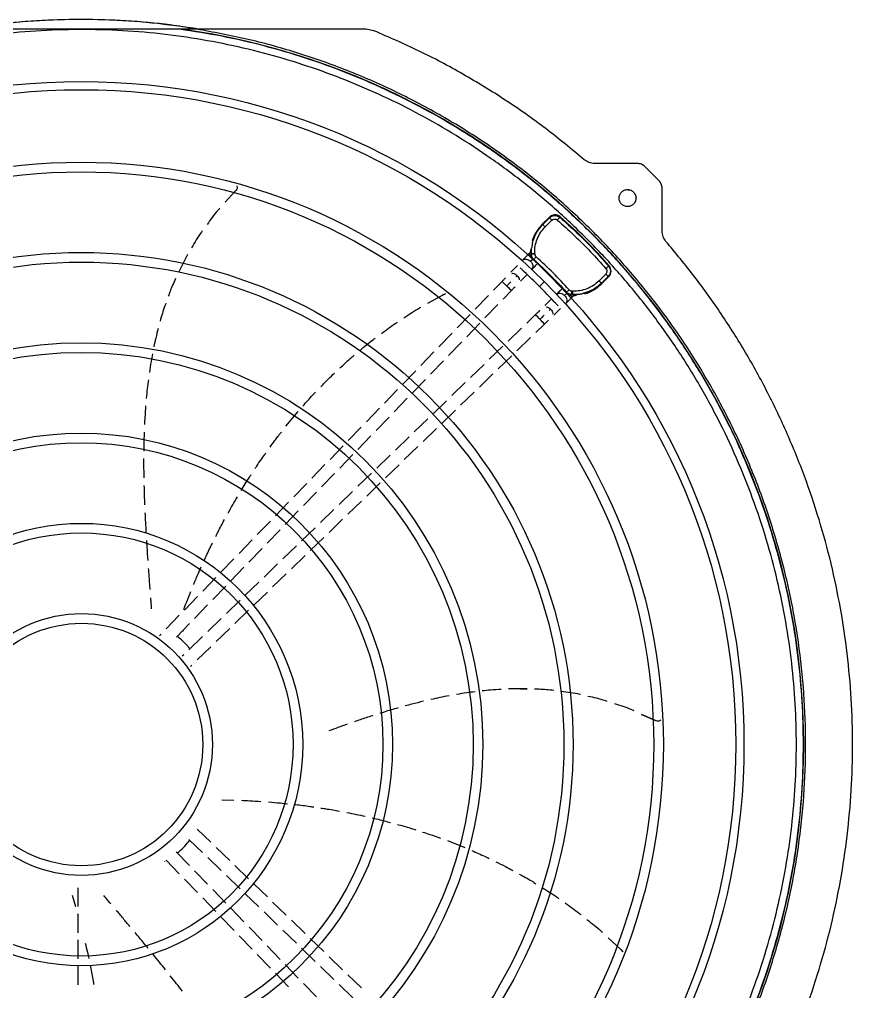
# Model space of a CAD drawing. Extents: x 5 to 331, y -33 to 175.
# Drawn here: x 181.66 to 194.23, y 60.28 to 74.94 of the extents above; entities that cross this region are included whole.
import ezdxf

# ---------------------------------------------------------------- set-up
doc = ezdxf.new("R2010")
doc.units = 0
doc.header["$MEASUREMENT"] = 0
doc.layers.get('0').update_dxf_attribs({"linetype": 'CONTINUOUS'})

msp = doc.modelspace()

# ---------------------------------------------------------------- linework, layer by layer
at = {"color": 7, "linetype": 'Continuous', "lineweight": 25}
for p, q in [((184.33198, 74.78938), (184.10514, 74.78938)), ((186.8887, 74.78938), (184.33198, 74.78938)), ((187.00819, 74.76583), (186.8887, 74.78938)), ((190.98502, 72.76393), (190.33541, 72.76393)), ((191.3097, 72.50447), (191.09636, 72.71781)), ((184.92401, 72.35292), (184.76622, 72.17934)), ((191.35582, 71.74351), (191.35582, 72.39313)), ((189.54403, 71.84282), (189.65562, 71.95441)), ((189.55639, 71.84304), (189.54403, 71.84282)), ((189.65655, 71.94329), (189.55639, 71.84304)), ((189.61194, 71.82718), (189.69354, 71.90888)), ((189.65562, 71.95441), (189.65655, 71.94329)), ((189.81594, 71.96053), (189.817, 71.94906)), ((189.59185, 71.8071), (189.61194, 71.82718)), ((184.19814, 71.39301), (184.06703, 71.13182)), ((189.37477, 71.43454), (189.34413, 71.40285)), ((189.37763, 71.4064), (189.38374, 71.40669)), ((189.37834, 71.39716), (189.37763, 71.4064)), ((189.38403, 71.39742), (189.37834, 71.39716)), ((189.37834, 71.39716), (189.3857, 71.36285)), ((189.38374, 71.40669), (189.38662, 71.48699)), ((189.38374, 71.40669), (189.38403, 71.39742)), ((189.39087, 71.36821), (189.38403, 71.39742)), ((189.43405, 71.40842), (189.43435, 71.39898)), ((189.40688, 71.32592), (189.41922, 71.313)), ((189.41922, 71.313), (189.42346, 71.31319)), ((189.17254, 71.22489), (189.07559, 71.12418)), ((190.55695, 71.21952), (190.54601, 71.22005)), ((188.94088, 70.98454), (188.81202, 70.85127)), ((189.2199, 70.99025), (189.31789, 71.09205)), ((190.42425, 71.01487), (190.40416, 70.99478)), ((190.50594, 71.09648), (190.42425, 71.01487)), ((190.55083, 71.05919), (190.43924, 70.9476)), ((190.43924, 70.9476), (190.43998, 70.95944)), ((190.54023, 71.05961), (190.43998, 70.95944)), ((190.55083, 71.05919), (190.54023, 71.05961)), ((188.95694, 70.71796), (189.08235, 70.84766)), ((189.91014, 70.82651), (189.90977, 70.82245)), ((189.92269, 70.81011), (189.90977, 70.82245)), ((189.99604, 70.83729), (190.00548, 70.83698)), ((187.82212, 70.65696), (188.05138, 70.78549)), ((188.05073, 70.78549), (188.0942, 70.80379)), ((188.05138, 70.78549), (188.05073, 70.78549)), ((188.05138, 70.78549), (188.0944, 70.80362)), ((188.73552, 70.77215), (188.53809, 70.56796)), ((189.68906, 70.72089), (189.58715, 70.62194)), ((189.9596, 70.78895), (189.99386, 70.78164)), ((189.99435, 70.78709), (189.96068, 70.79501)), ((189.99386, 70.78164), (189.99435, 70.78709)), ((190.00308, 70.78094), (189.99386, 70.78164)), ((190.00365, 70.78679), (189.99435, 70.78709)), ((189.99935, 70.74754), (190.03113, 70.77826)), ((190.00365, 70.78679), (190.00308, 70.78094)), ((190.08393, 70.78967), (190.00365, 70.78679)), ((188.68303, 70.43466), (188.88007, 70.63845)), ((189.72075, 70.47728), (189.82194, 70.57554)), ((188.46139, 70.48864), (188.26487, 70.28539)), ((189.44543, 70.48459), (189.31512, 70.35859)), ((188.40914, 70.1514), (188.6065, 70.35552)), ((189.23598, 70.28207), (189.03215, 70.08499)), ((189.44985, 70.21505), (189.58226, 70.34307)), ((188.18757, 70.20544), (187.99043, 70.00155)), ((188.13557, 69.86848), (188.33277, 70.07242)), ((189.16593, 69.94052), (189.37026, 70.13809)), ((188.95284, 70.0083), (188.74935, 69.81154)), ((187.91416, 69.92268), (187.71702, 69.71879)), ((187.86195, 69.58548), (188.059, 69.78928)), ((188.88294, 69.66689), (189.08672, 69.86393)), ((187.63985, 69.63897), (187.44294, 69.43533)), ((188.6698, 69.73463), (188.46609, 69.53765)), ((187.5879, 69.30205), (187.7855, 69.50642)), ((188.59944, 69.39277), (188.80346, 69.59005)), ((187.36699, 69.35677), (187.16876, 69.15176)), ((188.38688, 69.46107), (188.18309, 69.26402)), ((187.31482, 69.01963), (187.51136, 69.22289)), ((188.31681, 69.1195), (188.52071, 69.31665)), ((187.09244, 69.07283), (186.89521, 68.86885)), ((188.10365, 69.18721), (187.90045, 68.99073)), ((185.68168, 68.80176), (185.86425, 69.02223)), ((187.04114, 68.73658), (187.23754, 68.9397)), ((187.82113, 68.91404), (187.61676, 68.71644)), ((188.03282, 68.8449), (188.23705, 69.04237)), ((186.81836, 68.78937), (186.62129, 68.58555)), ((187.74982, 68.57127), (187.95389, 68.76859)), ((186.76679, 68.45283), (186.96474, 68.65756)), ((187.53835, 68.64062), (187.33378, 68.44282)), ((186.54473, 68.50637), (186.34779, 68.30269)), ((187.46716, 68.29796), (187.67027, 68.49436)), ((186.49327, 68.16995), (186.69067, 68.37411)), ((187.25445, 68.36611), (187.05169, 68.17007)), ((186.27115, 68.22343), (186.07386, 68.01938)), ((187.18308, 68.02328), (187.38756, 68.221)), ((186.21968, 67.887), (186.41672, 68.09079)), ((186.97152, 68.09255), (186.76804, 67.8958)), ((185.99621, 67.93908), (185.7992, 67.73532)), ((186.90023, 67.7498), (187.10454, 67.94734)), ((185.94649, 67.60446), (186.14353, 67.80824)), ((186.68865, 67.81903), (186.4848, 67.62193)), ((185.72189, 67.65536), (185.52448, 67.4512)), ((186.61715, 67.47608), (186.82109, 67.67327)), ((185.67221, 67.3208), (185.86915, 67.52448)), ((186.4052, 67.54497), (186.20142, 67.34793)), ((185.44776, 67.37185), (185.25059, 67.16793)), ((186.33295, 67.20129), (186.53685, 67.39844)), ((185.39835, 67.03756), (185.59528, 67.24123)), ((186.12247, 67.27159), (185.91849, 67.07436)), ((185.17349, 67.08819), (184.97576, 66.88369)), ((185.83998, 66.99845), (185.63567, 66.8009)), ((186.04898, 66.92671), (186.25319, 67.12417)), ((185.12461, 66.75445), (185.32157, 66.95815)), ((185.76623, 66.65331), (185.96996, 66.85031)), ((184.89892, 66.80422), (184.70162, 66.60018)), ((185.55676, 66.7246), (185.35246, 66.52706)), ((184.85132, 66.4718), (185.04781, 66.67502)), ((185.48165, 66.37815), (185.68671, 66.57643)), ((184.62415, 66.52005), (184.42683, 66.31597)), ((185.27361, 66.45082), (185.06899, 66.25298)), ((184.57741, 66.18851), (184.77402, 66.39186)), ((185.19746, 66.10337), (185.40305, 66.30216)), ((184.34975, 66.23626), (184.15102, 66.03073)), ((184.99062, 66.17719), (184.78592, 65.97927)), ((184.30304, 65.90475), (184.50063, 66.10911)), ((184.91335, 65.82866), (185.11876, 66.02728)), ((184.07382, 65.95089), (183.87579, 65.74608)), ((184.02978, 65.62214), (184.22662, 65.82572)), ((184.70671, 65.90268), (184.50347, 65.70617)), ((184.629, 65.55372), (184.83384, 65.75178)), ((183.79828, 65.66591), (183.77656, 65.64345)), ((184.42333, 65.62868), (184.21955, 65.43164)), ((184.34411, 65.27826), (184.54864, 65.47602)), ((184.14025, 65.35497), (184.11821, 65.33366)), ((184.24124, 65.17879), (184.26421, 65.201)), ((189.22232, 64.84187), (189.32202, 64.8411)), ((191.25392, 64.36341), (191.04688, 64.45686)), ((191.04693, 64.45597), (191.25338, 64.36341)), ((191.25338, 64.36341), (191.25392, 64.36341)), ((191.28901, 64.35414), (191.28954, 64.35414)), ((184.71463, 63.17027), (184.71483, 63.17027)), ((184.71483, 63.17027), (184.89573, 63.16549)), ((184.54873, 62.52784), (184.34322, 62.72655)), ((184.21971, 62.57215), (184.42357, 62.37504)), ((184.83406, 62.25196), (184.62905, 62.45018)), ((188.11643, 62.55273), (188.38141, 62.44764)), ((184.22641, 62.17844), (184.02913, 62.38248)), ((183.8591, 62.23551), (183.8542, 62.24272)), ((183.87519, 62.25849), (184.07376, 62.05312)), ((184.50354, 62.29771), (184.70722, 62.10077)), ((185.11821, 61.9772), (184.9133, 62.17533)), ((184.5002, 61.89528), (184.30304, 62.09919)), ((184.78587, 62.02472), (184.98996, 61.82739)), ((184.15105, 61.97319), (184.34917, 61.7683)), ((185.40194, 61.70286), (185.19812, 61.89994)), ((182.45933, 61.72924), (182.50997, 61.55931)), ((182.54474, 61.84263), (182.54474, 61.55828)), ((184.7742, 61.6119), (184.57749, 61.81535)), ((185.06951, 61.75047), (185.27284, 61.55387)), ((184.42692, 61.68788), (184.62436, 61.48368)), ((185.68668, 61.42755), (185.4815, 61.62594)), ((182.54119, 61.44895), (182.54474, 61.43618)), ((182.54474, 61.44883), (182.54474, 61.16474)), ((185.04845, 61.32827), (184.85074, 61.53275)), ((185.35207, 61.47727), (185.55637, 61.27973)), ((184.70118, 61.40423), (184.89927, 61.19936)), ((185.96985, 61.15375), (185.76529, 61.35154)), ((185.32171, 61.04565), (185.12542, 61.24866)), ((185.63534, 61.20337), (185.8398, 61.00567)), ((182.54474, 61.05523), (182.54474, 60.77171)), ((184.97654, 61.11945), (185.17375, 60.91549)), ((186.25321, 60.87977), (186.04904, 61.07717)), ((190.54261, 61.08876), (190.73447, 60.91142)), ((185.25026, 60.83636), (185.4477, 60.63215)), ((185.5953, 60.7627), (185.39857, 60.96617)), ((185.91869, 60.92939), (186.12252, 60.73231)), ((190.73447, 60.91142), (190.76478, 60.87633)), ((186.53672, 60.60564), (186.33262, 60.80298)), ((182.54474, 60.66103), (182.54474, 60.37737)), ((185.52445, 60.55278), (185.72189, 60.34858)), ((185.86913, 60.4795), (185.67205, 60.68332)), ((186.20185, 60.6556), (186.40563, 60.45857)), ((186.14283, 60.19643), (185.94573, 60.40027)), ((186.82028, 60.33146), (186.61606, 60.52892)), ((186.4848, 60.38202), (186.6891, 60.18448))]:
    msp.add_line(p, q, dxfattribs=at)
at = {"color": 8, "linetype": 'Continuous', "lineweight": 25}
for p, q in [((189.78802, 71.96547), (189.817, 71.94906)), ((190.54601, 71.22005), (190.5616, 71.1925)), ((189.16641, 71.07622), (189.14807, 71.05719)), ((190.18762, 70.81319), (190.1619, 70.80316))]:
    msp.add_line(p, q, dxfattribs=at)
for centre, radius in [((182.59309, 64.00259), 9.99706), ((182.59309, 64.00197), 9.87436), ((182.59309, 64.00259), 8.78089), ((182.59309, 64.00197), 8.63615), ((182.59309, 64.00197), 7.41998), ((182.59928, 64.00207), 7.27453), ((182.59309, 64.00197), 6.05846), ((182.59309, 64.00197), 5.9131), ((182.59309, 64.00197), 4.69694), ((182.59309, 64.00197), 4.55158), ((182.59928, 64.00197), 3.33542), ((182.59928, 64.00207), 3.18997), ((182.59928, 64.00197), 1.9739), ((182.59928, 64.00207), 1.82845)]:
    msp.add_circle(centre, radius)
at = {"color": 7, "linetype": 'Continuous', "lineweight": 25}
for centre, radius, start, end in [((182.59821, 64.00197), 10.89215, 277.952419, 82.047581), ((185.34038, 66.74395), 6.87338, 40.627992, 49.372027), ((185.34106, 66.74465), 6.11819, 42.504763, 47.493312), ((182.59892, 64.00164), 9.76824, 44.999741, 46.881712), ((182.60418, 64.00664), 9.76098, 43.117375, 45.000762)]:
    msp.add_arc(centre, radius, start, end, dxfattribs=at)
at = {"color": 8, "linetype": 'Continuous', "lineweight": 25}
for centre, radius, start, end in [((184.65111, 66.4843), 6.79828, 45.858, 46.344146), ((177.93139, 59.42089), 15.96606, 45.699879, 46.052529), ((180.04666, 61.2994), 13.14171, 43.911773, 44.341551), ((178.4086, 59.64162), 15.47163, 43.76337, 44.127308)]:
    msp.add_arc(centre, radius, start, end, dxfattribs=at)
at = {"color": 7, "linetype": 'Continuous', "lineweight": 25}
for centre, major_axis, ratio, start_param, end_param in [((189.73909, 71.87075), (-0.00447, 0.11816), 0.99886587, 5.53682267, 7.03021374), ((189.96239, 71.42551), (0.5912, 0.01098), 0.99873841, 2.33824924, 2.83211218), ((189.96239, 71.42551), (0.5912, 0.01098), 0.99873841, 3.0557476, 3.11410526), ((190.46717, 71.14267), (0.11816, -0.00449), 0.99887068, 5.53630704, 7.02969541), ((190.02193, 71.36597), (0.01095, 0.5912), 0.99873353, 3.4485214, 3.94487882), ((190.02193, 71.36597), (0.01095, 0.5912), 0.99873353, 3.16946015, 3.23077009)]:
    msp.add_ellipse(centre, major_axis=major_axis, ratio=ratio, start_param=start_param, end_param=end_param, dxfattribs=at)
for points, knots in [([(184.36968, 74.78938), (184.13418, 74.8236), (183.66319, 74.89205), (182.95008, 74.93623), (182.23614, 74.93623), (181.52303, 74.89205), (181.05204, 74.8236), (180.81654, 74.78938)], [0, 0, 0, 0, 0.20000006, 0.40000001, 0.59999999, 0.79999994, 1, 1, 1, 1]), ([(184.30091, 74.79619), (184.18036, 74.81609), (183.83832, 74.87255), (183.2686, 74.92031), (182.59534, 74.94319), (181.92207, 74.92061), (181.35108, 74.87294), (181.00777, 74.8164), (180.88596, 74.79634)], [0, 0, 0, 0, 0.10683841, 0.30314296, 0.49944752, 0.69575221, 0.89205686, 1, 1, 1, 1]), ([(174.7678, 56.59055), (174.91033, 56.44482), (175.19748, 56.15123), (175.66233, 55.74005), (176.15491, 55.34952), (176.67618, 54.98473), (177.2242, 54.64755), (177.79693, 54.34094), (178.39174, 54.06742), (179.00522, 53.82937), (179.63439, 53.62854), (180.27591, 53.46632), (180.92617, 53.34377), (181.58146, 53.26146), (182.23818, 53.2195), (182.89286, 53.21758), (183.54142, 53.25497), (184.18043, 53.33045), (184.8067, 53.44239), (185.41803, 53.58911), (186.01194, 53.76859), (186.58923, 53.97971), (187.15363, 54.22321), (187.70834, 54.50111), (188.25319, 54.81477), (188.785, 55.16398), (189.30098, 55.54841), (189.79772, 55.96707), (190.27188, 56.41849), (190.71999, 56.90039), (191.13934, 57.41062), (191.52737, 57.94662), (191.88179, 58.50541), (192.20068, 59.08376), (192.48262, 59.67836), (192.7266, 60.28589), (192.93179, 60.90227), (193.09807, 61.52386), (193.22575, 62.14712), (193.3156, 62.76936), (193.36857, 63.38753), (193.386, 64.00197), (193.36857, 64.61641), (193.3156, 65.23457), (193.22575, 65.85681), (193.09807, 66.48007), (192.93179, 67.10167), (192.7266, 67.71805), (192.48263, 68.32557), (192.20069, 68.92017), (191.8818, 69.49853), (191.52738, 70.05732), (191.13935, 70.59331), (190.72001, 71.10354), (190.27189, 71.58544), (189.79773, 72.03687), (189.30099, 72.45553), (188.78501, 72.83997), (188.25321, 73.18916), (187.70836, 73.50283), (187.15364, 73.78074), (186.58924, 74.02424), (186.01195, 74.23536), (185.41805, 74.41483), (184.80672, 74.56155), (184.18044, 74.6735), (183.54143, 74.74897), (182.89287, 74.78637), (182.23819, 74.78445), (181.58148, 74.74249), (180.92618, 74.66018), (180.27592, 74.53763), (179.6344, 74.37542), (179.00524, 74.17458), (178.39175, 73.93654), (177.79694, 73.66301), (177.22421, 73.3564), (176.67619, 73.01922), (176.15492, 72.65444), (175.66234, 72.26391), (175.19748, 71.85273), (174.91033, 71.55913), (174.7678, 71.4134)], [0, 0, 0, 0, 0.01189592, 0.02396584, 0.03619649, 0.04857359, 0.06108194, 0.07373471, 0.0864717, 0.09927432, 0.11212355, 0.12500004, 0.13787625, 0.15072533, 0.16352795, 0.17626509, 0.18891813, 0.20142621, 0.21380317, 0.22603385, 0.23810393, 0.25000004, 0.2618959, 0.27396585, 0.28619652, 0.29857361, 0.31108196, 0.32373474, 0.33647171, 0.34927432, 0.36212355, 0.37500004, 0.38787624, 0.40072531, 0.41352793, 0.42626506, 0.4389181, 0.45142619, 0.46380314, 0.47603381, 0.48810388, 0.50000001, 0.51189586, 0.52396581, 0.53619649, 0.54857357, 0.56108191, 0.57373469, 0.58647168, 0.59927428, 0.6121235, 0.62499999, 0.63787621, 0.65072529, 0.66352791, 0.67626502, 0.68891805, 0.70142614, 0.71380312, 0.72603376, 0.73810387, 0.74999998, 0.76189582, 0.77396578, 0.78619645, 0.79857355, 0.81108188, 0.82373468, 0.83647168, 0.84927427, 0.86212351, 0.87499998, 0.88787621, 0.90072531, 0.91352792, 0.92626504, 0.93891808, 0.95142617, 0.96380314, 0.97603381, 0.98810396, 1, 1, 1, 1]), ([(184.07679, 74.78938), (184.03503, 74.78938), (183.9391, 74.78938), (183.77248, 74.78938), (183.59956, 74.78938), (183.42574, 74.78938), (183.25661, 74.78938), (183.06088, 74.78938), (182.83077, 74.78938), (182.602, 74.78938), (182.3976, 74.78938), (182.23395, 74.78938), (182.08932, 74.78938), (181.9552, 74.78938), (181.83352, 74.78938), (181.72159, 74.78938), (181.58171, 74.78938), (181.42279, 74.78938), (181.25631, 74.78938), (181.16041, 74.78938), (181.11976, 74.78938)], [0, 0, 0, 0, 0.04324317, 0.09933434, 0.16898775, 0.21860555, 0.2752728, 0.34015491, 0.4166497, 0.50809633, 0.57162648, 0.62346281, 0.67367881, 0.71796208, 0.75916534, 0.79680324, 0.83124432, 0.90075693, 0.95793437, 1, 1, 1, 1]), ([(184.07678, 53.21458), (184.29121, 53.24775), (184.72006, 53.31408), (185.35435, 53.46209), (185.97918, 53.64498), (186.59182, 53.86561), (187.19023, 54.12224), (187.77223, 54.41421), (188.33575, 54.74042), (188.87877, 55.09971), (189.39937, 55.4908), (189.89567, 55.91229), (190.3659, 56.36268), (190.80839, 56.84035), (191.22155, 57.34361), (191.60391, 57.87065), (191.95411, 58.41958), (192.27088, 58.98846), (192.55311, 59.57525), (192.79977, 60.17784), (193.01001, 60.7941), (193.18304, 61.42182), (193.31827, 62.05875), (193.41521, 62.70262), (193.47352, 63.35113), (193.49298, 64.00197), (193.47352, 64.65281), (193.41522, 65.30132), (193.31828, 65.94519), (193.18305, 66.58213), (193.01001, 67.20984), (192.79978, 67.8261), (192.55311, 68.42869), (192.27089, 69.01548), (191.95411, 69.58436), (191.60392, 70.1333), (191.22156, 70.66033), (190.8084, 71.16359), (190.36591, 71.64126), (189.89567, 72.09165), (189.39938, 72.51314), (188.87878, 72.90423), (188.33576, 73.26352), (187.77224, 73.58973), (187.19024, 73.88171), (186.59183, 74.13834), (185.97919, 74.35896), (185.35436, 74.54185), (184.72007, 74.68986), (184.29122, 74.7562), (184.07679, 74.78937)], [0, 0, 0, 0, 0.02083334, 0.04166665, 0.06250003, 0.08333335, 0.10416665, 0.125, 0.1458333, 0.16666668, 0.18749997, 0.20833336, 0.22916668, 0.25000001, 0.27083332, 0.29166664, 0.31250001, 0.33333334, 0.35416664, 0.37499996, 0.39583334, 0.41666666, 0.43749998, 0.4583333, 0.47916665, 0.5, 0.5208333, 0.54166664, 0.5625, 0.58333332, 0.60416664, 0.62499998, 0.64583333, 0.66666665, 0.68749999, 0.70833331, 0.72916664, 0.74999997, 0.77083333, 0.79166666, 0.81249999, 0.83333331, 0.85416669, 0.875, 0.89583335, 0.91666666, 0.9375, 0.95833334, 0.97916668, 1, 1, 1, 1]), ([(184.10514, 74.78938), (184.10494, 74.78938), (184.1045, 74.78938), (184.10183, 74.78938), (184.09295, 74.78938), (184.08369, 74.78938), (184.07679, 74.78938)], [0, 0, 0, 0, 0.0693699, 0.15028831, 0.36656205, 1, 1, 1, 1]), ([(184.33199, 53.21457), (184.58485, 53.26062), (185.09057, 53.35271), (185.83441, 53.55821), (186.56274, 53.81182), (187.27116, 54.11717), (187.95635, 54.47142), (188.61485, 54.87317), (189.2434, 55.32031), (189.83885, 55.81067), (190.39827, 56.34177), (190.91884, 56.91099), (191.398, 57.51549), (191.83336, 58.15226), (192.22274, 58.81814), (192.56421, 59.50981), (192.85608, 60.22384), (193.09688, 60.95666), (193.28543, 61.70463), (193.42078, 62.46404), (193.50226, 63.23109), (193.52946, 64.00198), (193.50226, 64.77288), (193.42077, 65.53993), (193.28542, 66.29934), (193.09688, 67.04731), (192.85607, 67.78013), (192.5642, 68.49415), (192.22273, 69.18582), (191.83335, 69.8517), (191.39799, 70.48848), (190.91883, 71.09298), (190.39825, 71.66219), (189.83884, 72.1933), (189.24338, 72.68365), (188.61483, 73.13079), (187.95633, 73.53254), (187.27114, 73.88679), (186.56272, 74.19213), (185.83439, 74.44574), (185.09055, 74.65125), (184.58483, 74.74333), (184.33198, 74.78938)], [0, 0, 0, 0, 0.02500002, 0.05000002, 0.07500002, 0.10000003, 0.12499999, 0.15000004, 0.17499999, 0.20000003, 0.22500003, 0.25, 0.27500001, 0.30000002, 0.325, 0.35000002, 0.375, 0.4, 0.42500002, 0.45000001, 0.47500003, 0.50000003, 0.52499999, 0.55000001, 0.57500001, 0.6, 0.62500003, 0.65, 0.67500002, 0.70000003, 0.72500002, 0.75000002, 0.77499999, 0.80000001, 0.825, 0.85000003, 0.87500003, 0.89999998, 0.92500001, 0.95, 0.975, 1, 1, 1, 1]), ([(190.18138, 72.82107), (189.98946, 72.98007), (189.60563, 73.29807), (188.99263, 73.72716), (188.35513, 74.11787), (187.69455, 74.46931), (187.23698, 74.66699), (187.00819, 74.76583)], [0, 0, 0, 0, 0.20000021, 0.40000034, 0.60000016, 0.8000001, 1, 1, 1, 1]), ([(190.33541, 72.76393), (190.30718, 72.76654), (190.2507, 72.77176), (190.20448, 72.80463), (190.18138, 72.82107)], [0, 0, 0, 0, 0.50000434, 1, 1, 1, 1]), ([(191.09636, 72.71781), (191.08007, 72.73096), (191.04749, 72.75727), (191.00585, 72.76171), (190.98502, 72.76393)], [0, 0, 0, 0, 0.49998968, 1, 1, 1, 1]), ([(184.94276, 72.42514), (184.94316, 72.42433), (184.94719, 72.41613), (184.94792, 72.39796), (184.94132, 72.37291), (184.93, 72.35984), (184.92401, 72.35292)], [0, 0, 0, 0, 0.03441779, 0.34674817, 0.65470446, 1, 1, 1, 1]), ([(191.35582, 72.39313), (191.3536, 72.41395), (191.34916, 72.45559), (191.32286, 72.48818), (191.3097, 72.50447)], [0, 0, 0, 0, 0.49999648, 1, 1, 1, 1]), ([(190.70605, 72.24227), (190.70797, 72.25904), (190.71183, 72.29258), (190.74145, 72.33523), (190.7838, 72.36373), (190.83417, 72.37373), (190.88454, 72.36373), (190.92689, 72.33523), (190.95652, 72.29258), (190.96037, 72.25904), (190.9623, 72.24227)], [0, 0, 0, 0, 0.12499963, 0.24999784, 0.37500175, 0.50000081, 0.62499987, 0.7499989, 0.87500037, 1, 1, 1, 1]), ([(190.83339, 72.3704), (190.85018, 72.36847), (190.88376, 72.36462), (190.92611, 72.33499), (190.95574, 72.29264), (190.95959, 72.25906), (190.96151, 72.24227)], [0, 0, 0, 0, 0.24999852, 0.49999698, 0.75000033, 1, 1, 1, 1]), ([(190.9623, 72.24227), (190.96037, 72.2255), (190.95652, 72.19197), (190.92689, 72.14932), (190.88454, 72.12082), (190.83417, 72.11081), (190.7838, 72.12082), (190.74145, 72.14932), (190.71183, 72.19197), (190.70797, 72.2255), (190.70605, 72.24227)], [0, 0, 0, 0, 0.12500028, 0.25000167, 0.37500021, 0.49999919, 0.62499817, 0.75000159, 0.87499972, 1, 1, 1, 1]), ([(190.96151, 72.24227), (190.95959, 72.22548), (190.95574, 72.19191), (190.92611, 72.14956), (190.88376, 72.11993), (190.85018, 72.11608), (190.83339, 72.11415)], [0, 0, 0, 0, 0.25000096, 0.50000415, 0.75000163, 1, 1, 1, 1]), ([(184.68306, 72.08786), (184.67304, 72.07697), (184.6033, 72.00124), (184.544, 71.9163), (184.49322, 71.84356)], [0, 0, 0, 0, 0.14368106, 1, 1, 1, 1]), ([(189.65655, 71.94329), (189.66808, 71.95259), (189.69119, 71.97123), (189.73442, 71.97948), (189.76875, 71.9774), (189.78431, 71.96776), (189.78802, 71.96547)], [0, 0, 0, 0, 0.30725829, 0.61602, 0.90850224, 1, 1, 1, 1]), ([(189.4001, 71.56496), (189.4161, 71.61549), (189.44887, 71.71896), (189.51999, 71.80104), (189.55639, 71.84304)], [0, 0, 0, 0, 0.4882915, 1, 1, 1, 1]), ([(189.55639, 71.84304), (189.55702, 71.84235), (189.5583, 71.84096), (189.56631, 71.8328), (189.57772, 71.82128), (189.58714, 71.81182), (189.59185, 71.8071)], [0, 0, 0, 0, 0.25000338, 0.50000912, 0.75000131, 1, 1, 1, 1]), ([(189.65655, 71.94329), (189.65737, 71.94278), (189.659, 71.94175), (189.66749, 71.93406), (189.67926, 71.9229), (189.68878, 71.91355), (189.69354, 71.90888)], [0, 0, 0, 0, 0.24999965, 0.50000029, 0.74998791, 1, 1, 1, 1]), ([(189.69354, 71.90888), (189.69423, 71.90955), (189.69691, 71.91215), (189.70285, 71.91675), (189.71513, 71.92352), (189.73366, 71.92776), (189.75646, 71.92439), (189.76878, 71.91589), (189.77495, 71.91163)], [0, 0, 0, 0, 0.0321865, 0.12541868, 0.25077472, 0.49987449, 0.74927129, 1, 1, 1, 1]), ([(189.817, 71.94906), (189.81569, 71.94891), (189.81298, 71.9486), (189.80273, 71.94041), (189.78937, 71.92759), (189.77965, 71.91682), (189.77495, 71.91163)], [0, 0, 0, 0, 0.24106701, 0.49981164, 0.75866265, 1, 1, 1, 1]), ([(189.77495, 71.91163), (189.86064, 71.83526), (190.03261, 71.68199), (190.27877, 71.43582), (190.43217, 71.26372), (190.5087, 71.17788)], [0, 0, 0, 0, 0.3323167, 0.66694633, 1, 1, 1, 1]), ([(189.817, 71.94906), (189.9023, 71.87294), (190.07306, 71.72057), (190.3176, 71.47603), (190.46992, 71.30533), (190.54601, 71.22005)], [0, 0, 0, 0, 0.33313437, 0.66686563, 1, 1, 1, 1]), ([(184.41959, 71.74623), (184.41525, 71.74054), (184.35467, 71.66102), (184.3053, 71.5734), (184.25945, 71.49205)], [0, 0, 0, 0, 0.07155229, 1, 1, 1, 1]), ([(189.43405, 71.40842), (189.43503, 71.44523), (189.43699, 71.51886), (189.46856, 71.62533), (189.51841, 71.72456), (189.56737, 71.77958), (189.59185, 71.8071)], [0, 0, 0, 0, 0.24999684, 0.49999602, 0.74999698, 1, 1, 1, 1]), ([(191.41297, 71.58948), (191.39653, 71.61259), (191.36366, 71.6588), (191.35843, 71.71528), (191.35582, 71.74351)], [0, 0, 0, 0, 0.49999752, 1, 1, 1, 1]), ([(189.4001, 71.56496), (189.39915, 71.55954), (189.39717, 71.54826), (189.39523, 71.53489), (189.39286, 71.52071), (189.38991, 71.5059), (189.38771, 71.49325), (189.38662, 71.48698)], [0, 0, 0, 0, 0.22403852, 0.46649465, 0.48175031, 0.74327652, 1, 1, 1, 1]), ([(189.4001, 71.56496), (189.40114, 71.56996), (189.40324, 71.57996), (189.40478, 71.58826), (189.40457, 71.58951), (189.40448, 71.59002)], [0, 0, 0, 0, 0.37192936, 0.74511258, 1, 1, 1, 1]), ([(191.41297, 56.41447), (191.55973, 56.59108), (191.85326, 56.94429), (192.25283, 57.50598), (192.62077, 58.08851), (192.95298, 58.69228), (193.24905, 59.31452), (193.50773, 59.95322), (193.72818, 60.6061), (193.90961, 61.27089), (194.05138, 61.94524), (194.15301, 62.6268), (194.21413, 63.31318), (194.23452, 64.00197), (194.21413, 64.69077), (194.15301, 65.37715), (194.05138, 66.05871), (193.90961, 66.73306), (193.72818, 67.39785), (193.50773, 68.05073), (193.24905, 68.68943), (192.95298, 69.31167), (192.62077, 69.91544), (192.25283, 70.49797), (191.85326, 71.05965), (191.55973, 71.41287), (191.41297, 71.58948)], [0, 0, 0, 0, 0.04166672, 0.08333338, 0.12500007, 0.16666672, 0.20833335, 0.25000008, 0.29166671, 0.33333336, 0.37500001, 0.41666672, 0.45833338, 0.50000004, 0.54166669, 0.58333335, 0.62499999, 0.66666668, 0.70833333, 0.74999999, 0.79166669, 0.83333335, 0.87499997, 0.91666669, 0.95833332, 1, 1, 1, 1]), ([(189.34413, 71.40285), (189.33445, 71.39284), (189.31511, 71.37282), (189.2878, 71.34455), (189.26322, 71.31908), (189.2508, 71.30618), (189.24459, 71.29973)], [0, 0, 0, 0, 0.25005524, 0.49995604, 0.74987649, 1, 1, 1, 1]), ([(189.37414, 71.43357), (189.37421, 71.43374), (189.37455, 71.43452), (189.37512, 71.43266), (189.37612, 71.42591), (189.37701, 71.41445), (189.37763, 71.4064)], [0, 0, 0, 0, 0.05863577, 0.27004327, 0.48702224, 1, 1, 1, 1]), ([(189.38222, 71.46159), (189.38251, 71.46191), (189.38308, 71.46254), (189.38432, 71.47018), (189.38552, 71.479), (189.38637, 71.48521), (189.38662, 71.48699)], [0, 0, 0, 0, 0.28746739, 0.57417582, 0.87829847, 1, 1, 1, 1]), ([(189.38374, 71.40669), (189.38476, 71.40674), (189.38681, 71.40682), (189.39825, 71.40721), (189.41431, 71.40776), (189.42747, 71.4082), (189.43405, 71.40842)], [0, 0, 0, 0, 0.25000896, 0.50000231, 0.75000529, 1, 1, 1, 1]), ([(189.43435, 71.39898), (189.42777, 71.39877), (189.4146, 71.39836), (189.39855, 71.39786), (189.38711, 71.3975), (189.38506, 71.39745), (189.38403, 71.39742)], [0, 0, 0, 0, 0.25001571, 0.5000102, 0.75000993, 1, 1, 1, 1]), ([(189.43435, 71.39898), (189.43472, 71.39497), (189.43545, 71.38688), (189.43974, 71.3754), (189.44584, 71.36477), (189.45158, 71.35905), (189.45443, 71.3562)], [0, 0, 0, 0, 0.24780597, 0.49941748, 0.75118697, 1, 1, 1, 1]), ([(189.40688, 71.32592), (189.39894, 71.3177), (189.38475, 71.30302), (189.37515, 71.29305), (189.37092, 71.28866)], [0, 0, 0, 0, 0.55980593, 1, 1, 1, 1]), ([(189.40688, 71.32592), (189.4027, 71.33144), (189.39381, 71.34321), (189.38851, 71.35604), (189.3857, 71.36285)], [0, 0, 0, 0, 0.46912927, 1, 1, 1, 1]), ([(189.38641, 71.16321), (189.39215, 71.16918), (189.40364, 71.1811), (189.42612, 71.2044), (189.45112, 71.2303), (189.46904, 71.24884), (189.47801, 71.25811)], [0, 0, 0, 0, 0.25000741, 0.49984459, 0.74986004, 1, 1, 1, 1]), ([(189.47591, 71.25698), (189.47608, 71.25707), (189.47649, 71.2573), (189.47254, 71.26189), (189.46466, 71.27015), (189.45235, 71.28223), (189.43693, 71.29684), (189.42511, 71.30763), (189.41922, 71.313)], [0, 0, 0, 0, 0.10964548, 0.27183382, 0.44948131, 0.63690298, 0.81912573, 1, 1, 1, 1]), ([(189.45443, 71.3562), (189.45009, 71.35111), (189.44112, 71.34058), (189.4306, 71.32682), (189.42388, 71.31664), (189.4236, 71.31432), (189.42346, 71.31319)], [0, 0, 0, 0, 0.2418848, 0.50002785, 0.7581622, 1, 1, 1, 1]), ([(189.42346, 71.31319), (189.50822, 71.23571), (189.67774, 71.08073), (189.83267, 70.91125), (189.91014, 70.82651)], [0, 0, 0, 0, 0.49999876, 1, 1, 1, 1]), ([(189.95327, 70.85736), (189.87391, 70.94426), (189.71518, 71.11806), (189.54134, 71.27682), (189.45443, 71.3562)], [0, 0, 0, 0, 0.50000115, 1, 1, 1, 1]), ([(189.21472, 71.18841), (189.21901, 71.18484), (189.22905, 71.17647), (189.24074, 71.16624), (189.24743, 71.16039)], [0, 0, 0, 0, 0.42747862, 1, 1, 1, 1]), ([(189.24743, 71.16039), (189.25324, 71.15458), (189.26345, 71.14437), (189.27193, 71.13566), (189.27558, 71.13191)], [0, 0, 0, 0, 0.56902682, 1, 1, 1, 1]), ([(190.5087, 71.17788), (190.51296, 71.17171), (190.52146, 71.1594), (190.52482, 71.13658), (190.51995, 71.11539), (190.5118, 71.10253), (190.50661, 71.09717), (190.50594, 71.09648)], [0, 0, 0, 0, 0.25090561, 0.50051494, 0.74978168, 0.96749962, 1, 1, 1, 1]), ([(190.54601, 71.22005), (190.54587, 71.21873), (190.54559, 71.21598), (190.53743, 71.20569), (190.52464, 71.1923), (190.51389, 71.18257), (190.5087, 71.17788)], [0, 0, 0, 0, 0.24124599, 0.50005538, 0.75883315, 1, 1, 1, 1]), ([(190.5616, 71.1925), (190.56421, 71.18833), (190.57419, 71.17232), (190.57646, 71.13754), (190.56817, 71.09429), (190.54955, 71.07117), (190.54023, 71.05961)], [0, 0, 0, 0, 0.10190332, 0.39101349, 0.69543036, 1, 1, 1, 1]), ([(184.01625, 71.02861), (183.98761, 70.96342), (183.94901, 70.87552), (183.9168, 70.78498), (183.90849, 70.7616)], [0, 0, 0, 0, 0.74172959, 1, 1, 1, 1]), ([(188.9946, 71.04014), (188.98636, 71.0316), (188.96922, 71.01385), (188.95054, 70.99453), (188.94084, 70.98449)], [0, 0, 0, 0, 0.48080331, 1, 1, 1, 1]), ([(189.07338, 70.97978), (189.06211, 70.96812), (189.04197, 70.94727), (189.02103, 70.92561), (189.01181, 70.91608)], [0, 0, 0, 0, 0.55959197, 1, 1, 1, 1]), ([(189.50614, 70.90879), (189.50644, 70.90908), (189.50711, 70.90973), (189.51252, 70.9151), (189.52103, 70.92358), (189.53175, 70.93428), (189.54446, 70.94699), (189.55728, 70.95982), (189.56828, 70.97083), (189.57728, 70.97986), (189.5831, 70.98571), (189.58379, 70.98643), (189.58409, 70.98674)], [0, 0, 0, 0, 0.0873823, 0.19724861, 0.28764549, 0.38775014, 0.49369129, 0.59997945, 0.70101879, 0.79270034, 0.90857115, 1, 1, 1, 1]), ([(190.40416, 70.99478), (190.37665, 70.9703), (190.32163, 70.92134), (190.22239, 70.87149), (190.11592, 70.83991), (190.04229, 70.83796), (190.00548, 70.83698)], [0, 0, 0, 0, 0.24999922, 0.49999974, 0.75000086, 1, 1, 1, 1]), ([(190.43998, 70.95944), (190.39816, 70.92273), (190.32342, 70.85715), (190.22914, 70.82663), (190.18762, 70.81319)], [0, 0, 0, 0, 0.5597021, 1, 1, 1, 1]), ([(190.43998, 70.95945), (190.4393, 70.96007), (190.43795, 70.96131), (190.42982, 70.96929), (190.41833, 70.98066), (190.40889, 70.99007), (190.40416, 70.99478)], [0, 0, 0, 0, 0.2499946, 0.49999962, 0.74999359, 1, 1, 1, 1]), ([(190.54023, 71.05961), (190.53973, 71.06042), (190.53873, 71.06202), (190.53108, 71.07047), (190.51996, 71.08221), (190.51061, 71.09172), (190.50594, 71.09648)], [0, 0, 0, 0, 0.25000163, 0.49999258, 0.74999928, 1, 1, 1, 1]), ([(189.08235, 70.84766), (189.09194, 70.85758), (189.11112, 70.87742), (189.13051, 70.89747), (189.13875, 70.90604), (189.13902, 70.90631)], [0, 0, 0, 0, 0.49208074, 0.98383176, 1, 1, 1, 1]), ([(189.85465, 70.88144), (189.84536, 70.87246), (189.82678, 70.85449), (189.80085, 70.82938), (189.77751, 70.80677), (189.76558, 70.79519), (189.75961, 70.78939)], [0, 0, 0, 0, 0.25001606, 0.49999713, 0.74988294, 1, 1, 1, 1]), ([(189.90977, 70.82245), (189.90439, 70.82835), (189.8936, 70.84017), (189.87909, 70.85548), (189.86693, 70.86787), (189.8583, 70.87613), (189.85364, 70.88012), (189.85359, 70.8795), (189.85357, 70.87929)], [0, 0, 0, 0, 0.18048814, 0.36229629, 0.54394035, 0.72654874, 0.90742676, 1, 1, 1, 1]), ([(189.88549, 70.77408), (189.89124, 70.77965), (189.90154, 70.78964), (189.91621, 70.80384), (189.92269, 70.81011)], [0, 0, 0, 0, 0.55832543, 1, 1, 1, 1]), ([(189.91014, 70.82651), (189.91128, 70.82664), (189.91363, 70.82689), (189.92385, 70.83357), (189.93764, 70.84406), (189.94818, 70.85302), (189.95327, 70.85736)], [0, 0, 0, 0, 0.24184514, 0.49996929, 0.75810627, 1, 1, 1, 1]), ([(189.9596, 70.78895), (189.9528, 70.79175), (189.93998, 70.79704), (189.92821, 70.80594), (189.92269, 70.81011)], [0, 0, 0, 0, 0.5308792, 1, 1, 1, 1]), ([(189.99604, 70.83729), (189.99203, 70.83765), (189.98395, 70.83839), (189.97247, 70.84268), (189.96183, 70.84877), (189.95611, 70.85451), (189.95327, 70.85736)], [0, 0, 0, 0, 0.24785559, 0.49940941, 0.75122897, 1, 1, 1, 1]), ([(189.99435, 70.78709), (189.9944, 70.7881), (189.99448, 70.79013), (189.99488, 70.80153), (189.99541, 70.81755), (189.99583, 70.83071), (189.99604, 70.83729)], [0, 0, 0, 0, 0.25000255, 0.5000074, 0.75000109, 1, 1, 1, 1]), ([(190.00548, 70.83698), (190.00526, 70.8304), (190.00481, 70.81724), (190.00424, 70.80122), (190.00381, 70.78982), (190.0037, 70.7878), (190.00365, 70.78679)], [0, 0, 0, 0, 0.2499994, 0.49999457, 0.75000368, 1, 1, 1, 1]), ([(190.18686, 70.80764), (190.18608, 70.8077), (190.18452, 70.80782), (190.17543, 70.80601), (190.16644, 70.80411), (190.1619, 70.80316)], [0, 0, 0, 0, 0.33193991, 0.66326956, 1, 1, 1, 1]), ([(189.72925, 70.67823), (189.73303, 70.67456), (189.74176, 70.66607), (189.75197, 70.65585), (189.75777, 70.65005)], [0, 0, 0, 0, 0.43220236, 1, 1, 1, 1]), ([(189.89675, 70.64818), (189.90315, 70.65439), (189.91595, 70.6668), (189.94128, 70.69135), (189.96944, 70.71861), (189.98941, 70.73792), (189.9994, 70.74758)], [0, 0, 0, 0, 0.25000575, 0.49989036, 0.74982457, 1, 1, 1, 1]), ([(190.00308, 70.78094), (190.01111, 70.78034), (190.02255, 70.77948), (190.02924, 70.77853), (190.03108, 70.77799), (190.03031, 70.77767), (190.03015, 70.7776)], [0, 0, 0, 0, 0.51517222, 0.73295811, 0.94546261, 1, 1, 1, 1]), ([(190.08393, 70.78967), (190.07877, 70.78898), (190.06925, 70.78771), (190.05979, 70.78631), (190.0589, 70.78569), (190.05844, 70.78537)], [0, 0, 0, 0, 0.36680656, 0.67606118, 1, 1, 1, 1]), ([(190.08393, 70.78968), (190.0902, 70.79076), (190.10286, 70.79295), (190.11768, 70.7959), (190.12597, 70.79728), (190.12951, 70.79786), (190.13611, 70.79893), (190.14799, 70.80067), (190.1565, 70.80219), (190.1619, 70.80316)], [0, 0, 0, 0, 0.25661188, 0.51806189, 0.53325279, 0.55987615, 0.64748299, 0.77623073, 1, 1, 1, 1]), ([(183.87025, 70.65616), (183.86572, 70.64376), (183.83354, 70.55561), (183.80492, 70.46478), (183.7845, 70.38554), (183.78423, 70.38447)], [0, 0, 0, 0, 0.13901916, 0.98836936, 1, 1, 1, 1]), ([(187.46283, 70.43656), (187.53953, 70.48878), (187.62303, 70.54563), (187.71069, 70.5945), (187.71783, 70.59848)], [0, 0, 0, 0, 0.91860531, 1, 1, 1, 1]), ([(189.50747, 70.54463), (189.50602, 70.54322), (189.49638, 70.53389), (189.47517, 70.51335), (189.45534, 70.49418), (189.44543, 70.48459)], [0, 0, 0, 0, 0.08145612, 0.54049927, 1, 1, 1, 1]), ([(189.75777, 70.65005), (189.76362, 70.64336), (189.77385, 70.63168), (189.78219, 70.62165), (189.78576, 70.61737)], [0, 0, 0, 0, 0.57249425, 1, 1, 1, 1]), ([(187.1227, 70.19903), (187.19421, 70.25423), (187.27319, 70.31521), (187.35687, 70.36859), (187.36481, 70.37365)], [0, 0, 0, 0, 0.9052251, 1, 1, 1, 1]), ([(189.51406, 70.41383), (189.5262, 70.42556), (189.54787, 70.44652), (189.56861, 70.46659), (189.57773, 70.47542)], [0, 0, 0, 0, 0.56005914, 1, 1, 1, 1]), ([(189.58226, 70.34307), (189.59219, 70.35267), (189.61203, 70.37186), (189.63247, 70.39165), (189.64139, 70.40029), (189.64206, 70.40094)], [0, 0, 0, 0, 0.48066635, 0.96100236, 1, 1, 1, 1]), ([(183.75676, 70.27802), (183.74362, 70.22919), (183.71896, 70.13759), (183.69968, 70.04468), (183.69067, 70.0013)], [0, 0, 0, 0, 0.53302143, 1, 1, 1, 1]), ([(186.80186, 69.94616), (186.86531, 70.00137), (186.93938, 70.06581), (187.01859, 70.12311), (187.02995, 70.13133)], [0, 0, 0, 0, 0.85662034, 1, 1, 1, 1]), ([(183.66922, 69.89266), (183.66182, 69.85423), (183.64394, 69.76132), (183.63024, 69.6677), (183.62221, 69.6128)], [0, 0, 0, 0, 0.41362392, 1, 1, 1, 1]), ([(186.49652, 69.67742), (186.54758, 69.72711), (186.61741, 69.79507), (186.69279, 69.85633), (186.71305, 69.8728)], [0, 0, 0, 0, 0.73116059, 1, 1, 1, 1]), ([(183.60747, 69.50361), (183.60156, 69.45884), (183.58918, 69.36519), (183.58072, 69.2711), (183.5763, 69.22199)], [0, 0, 0, 0, 0.47798608, 1, 1, 1, 1]), ([(186.20864, 69.39788), (186.24613, 69.43765), (186.31233, 69.50788), (186.38351, 69.57276), (186.41439, 69.6009)], [0, 0, 0, 0, 0.56623899, 1, 1, 1, 1]), ([(185.93716, 69.10476), (185.98658, 69.16185), (186.04934, 69.23436), (186.11626, 69.30277), (186.1305, 69.31732)], [0, 0, 0, 0, 0.78724041, 1, 1, 1, 1]), ([(183.56659, 69.1106), (183.56202, 69.05239), (183.55459, 68.95774), (183.55044, 68.86292), (183.54885, 68.82642)], [0, 0, 0, 0, 0.61508368, 1, 1, 1, 1]), ([(183.5436, 68.71396), (183.54119, 68.64286), (183.53796, 68.54733), (183.53724, 68.45179), (183.53705, 68.42736)], [0, 0, 0, 0, 0.74440751, 1, 1, 1, 1]), ([(185.443, 68.48761), (185.46505, 68.51836), (185.52026, 68.59534), (185.57882, 68.66979), (185.61399, 68.71451)], [0, 0, 0, 0, 0.39944591, 1, 1, 1, 1]), ([(183.53594, 68.31341), (183.53594, 68.31331), (183.5352, 68.24927), (183.53614, 68.15228), (183.538, 68.05543), (183.53863, 68.02249)], [0, 0, 0, 0, 0.00104442, 0.66025061, 1, 1, 1, 1]), ([(185.21719, 68.16372), (185.22516, 68.17591), (185.27236, 68.24809), (185.32577, 68.32634), (185.37288, 68.39107), (185.37758, 68.39753)], [0, 0, 0, 0, 0.15458064, 0.9155957, 1, 1, 1, 1]), ([(185.00594, 67.8312), (185.04718, 67.89896), (185.09607, 67.9793), (185.14836, 68.05876), (185.15655, 68.0712)], [0, 0, 0, 0, 0.84343876, 1, 1, 1, 1]), ([(183.54081, 67.90844), (183.54206, 67.86126), (183.54466, 67.7633), (183.54867, 67.6654), (183.55075, 67.61464)], [0, 0, 0, 0, 0.48157207, 1, 1, 1, 1]), ([(184.80878, 67.48986), (184.83235, 67.53278), (184.87744, 67.61488), (184.92684, 67.69778), (184.95041, 67.73735)], [0, 0, 0, 0, 0.52277898, 1, 1, 1, 1]), ([(183.55579, 67.49813), (183.55803, 67.44956), (183.56262, 67.34992), (183.56841, 67.25036), (183.57138, 67.19934)], [0, 0, 0, 0, 0.48754648, 1, 1, 1, 1]), ([(184.62421, 67.14065), (184.63565, 67.16373), (184.67665, 67.24651), (184.72249, 67.33169), (184.75554, 67.39312)], [0, 0, 0, 0, 0.27889732, 1, 1, 1, 1]), ([(183.57836, 67.08102), (183.58036, 67.04839), (183.58659, 66.94665), (183.59357, 66.84494), (183.59831, 66.77585)], [0, 0, 0, 0, 0.32073884, 1, 1, 1, 1]), ([(184.45156, 66.78309), (184.4535, 66.78741), (184.48418, 66.85596), (184.52489, 66.94211), (184.56671, 67.02557), (184.57478, 67.04166)], [0, 0, 0, 0, 0.0515203, 0.81709371, 1, 1, 1, 1]), ([(183.60686, 66.65438), (183.60874, 66.62783), (183.61435, 66.54839), (183.62209, 66.44361), (183.62795, 66.36536), (183.62985, 66.34002)], [0, 0, 0, 0, 0.25338042, 0.75820199, 1, 1, 1, 1]), ([(184.29143, 66.41612), (184.31491, 66.47275), (184.35099, 66.55977), (184.3919, 66.65024), (184.40619, 66.68183)], [0, 0, 0, 0, 0.65078455, 1, 1, 1, 1]), ([(184.1419, 66.03786), (184.1564, 66.07685), (184.18954, 66.16596), (184.22716, 66.25884), (184.24831, 66.31109)], [0, 0, 0, 0, 0.43754448, 1, 1, 1, 1]), ([(183.63935, 66.21352), (183.6409, 66.1929), (183.64511, 66.13718), (183.64932, 66.0815), (183.65198, 66.04642)], [0, 0, 0, 0, 0.37004927, 1, 1, 1, 1]), ([(184.13874, 65.7113), (184.13795, 65.71176), (184.13583, 65.71302), (184.13066, 65.71479), (184.12514, 65.71607), (184.12086, 65.71558), (184.12004, 65.71549)], [0, 0, 0, 0, 0.15949577, 0.43227039, 0.89123346, 1, 1, 1, 1]), ([(184.23316, 65.4448), (184.22434, 65.45602), (184.16873, 65.5268), (184.10011, 65.58565), (184.04237, 65.63517)], [0, 0, 0, 0, 0.15857925, 1, 1, 1, 1]), ([(188.53444, 64.79804), (188.49301, 64.79289), (188.39892, 64.7812), (188.30545, 64.7653), (188.25313, 64.7564)], [0, 0, 0, 0, 0.44029486, 1, 1, 1, 1]), ([(188.926, 64.83319), (188.87357, 64.83052), (188.77913, 64.82572), (188.68511, 64.81543), (188.64328, 64.81085)], [0, 0, 0, 0, 0.55514403, 1, 1, 1, 1]), ([(189.32198, 64.84148), (189.30642, 64.84207), (189.21132, 64.84566), (189.11606, 64.84249), (189.03637, 64.83984)], [0, 0, 0, 0, 0.16353052, 1, 1, 1, 1]), ([(189.72125, 64.81732), (189.64806, 64.8247), (189.55234, 64.83435), (189.45607, 64.83706), (189.4334, 64.8377)], [0, 0, 0, 0, 0.76457621, 1, 1, 1, 1]), ([(190.12427, 64.75579), (190.12237, 64.75626), (190.02753, 64.77973), (189.92982, 64.79025), (189.83406, 64.80056)], [0, 0, 0, 0, 0.02001675, 1, 1, 1, 1]), ([(187.75841, 64.65477), (187.69922, 64.64057), (187.60684, 64.6184), (187.51529, 64.59305), (187.4824, 64.58394)], [0, 0, 0, 0, 0.6406631, 1, 1, 1, 1]), ([(188.14462, 64.73688), (188.09787, 64.72826), (188.00499, 64.71112), (187.9129, 64.69013), (187.86717, 64.67971)], [0, 0, 0, 0, 0.50332845, 1, 1, 1, 1]), ([(190.52864, 64.65332), (190.51942, 64.65656), (190.42507, 64.68977), (190.32647, 64.7098), (190.23751, 64.72787)], [0, 0, 0, 0, 0.09773289, 1, 1, 1, 1]), ([(187.37418, 64.55445), (187.30337, 64.53408), (187.21133, 64.50761), (187.12005, 64.47874), (187.09899, 64.47208)], [0, 0, 0, 0, 0.76934196, 1, 1, 1, 1]), ([(190.93375, 64.50792), (190.91822, 64.51508), (190.82487, 64.55806), (190.72599, 64.58827), (190.64356, 64.61346)], [0, 0, 0, 0, 0.1663641, 1, 1, 1, 1]), ([(186.99099, 64.43816), (186.98842, 64.43735), (186.92486, 64.4174), (186.83267, 64.38666), (186.74341, 64.35574), (186.71455, 64.34574)], [0, 0, 0, 0, 0.02765901, 0.6855714, 1, 1, 1, 1]), ([(191.27957, 64.35491), (191.27942, 64.3549), (191.27017, 64.35452), (191.26171, 64.359), (191.25338, 64.36341)], [0, 0, 0, 0, 0.01676163, 1, 1, 1, 1]), ([(191.33471, 64.37387), (191.33205, 64.37113), (191.32364, 64.36246), (191.30426, 64.35441), (191.27823, 64.35317), (191.26232, 64.35987), (191.25392, 64.36341)], [0, 0, 0, 0, 0.13036355, 0.41167111, 0.68901902, 1, 1, 1, 1]), ([(186.6076, 64.30882), (186.56058, 64.29216), (186.46756, 64.2592), (186.37504, 64.22491), (186.32929, 64.20795)], [0, 0, 0, 0, 0.50556187, 1, 1, 1, 1]), ([(185.01129, 63.16076), (185.05246, 63.15911), (185.14757, 63.1553), (185.24763, 63.14839), (185.30439, 63.14447)], [0, 0, 0, 0, 0.43287459, 1, 1, 1, 1]), ([(185.41732, 63.1361), (185.47819, 63.13139), (185.572, 63.12413), (185.67056, 63.11332), (185.70516, 63.10953)], [0, 0, 0, 0, 0.64892692, 1, 1, 1, 1]), ([(185.81675, 63.09769), (185.82097, 63.09725), (185.89524, 63.0894), (185.9897, 63.07742), (186.08245, 63.06346), (186.10064, 63.06072)], [0, 0, 0, 0, 0.04619717, 0.81291294, 1, 1, 1, 1]), ([(186.2106, 63.04434), (186.23558, 63.0407), (186.32723, 63.02735), (186.42267, 63.01011), (186.4921, 62.99756)], [0, 0, 0, 0, 0.27254447, 1, 1, 1, 1]), ([(186.59939, 62.97709), (186.64719, 62.96803), (186.73877, 62.95067), (186.83243, 62.92947), (186.87721, 62.91933)], [0, 0, 0, 0, 0.52187415, 1, 1, 1, 1]), ([(186.98479, 62.89531), (187.06177, 62.87711), (187.15332, 62.85547), (187.24508, 62.8303), (187.25968, 62.8263)], [0, 0, 0, 0, 0.84086718, 1, 1, 1, 1]), ([(187.36643, 62.79723), (187.38025, 62.79349), (187.46325, 62.77099), (187.5545, 62.74428), (187.63115, 62.7193), (187.63929, 62.71665)], [0, 0, 0, 0, 0.15146226, 0.90989289, 1, 1, 1, 1]), ([(187.74408, 62.68263), (187.77997, 62.67122), (187.86998, 62.64258), (187.95862, 62.60998), (188.01192, 62.59038)], [0, 0, 0, 0, 0.39868758, 1, 1, 1, 1]), ([(184.04305, 62.36809), (184.05263, 62.37564), (184.12331, 62.43134), (184.18206, 62.50006), (184.23285, 62.55945)], [0, 0, 0, 0, 0.13564383, 1, 1, 1, 1]), ([(188.48359, 62.4033), (188.553, 62.37399), (188.64127, 62.33673), (188.72691, 62.29424), (188.74519, 62.28517)], [0, 0, 0, 0, 0.78644981, 1, 1, 1, 1]), ([(188.84644, 62.23549), (188.89562, 62.21222), (188.98284, 62.17094), (189.0665, 62.12328), (189.10299, 62.10249)], [0, 0, 0, 0, 0.56385914, 1, 1, 1, 1]), ([(189.20209, 62.04747), (189.26459, 62.01452), (189.35036, 61.96931), (189.43148, 61.91678), (189.45348, 61.90254)], [0, 0, 0, 0, 0.72879103, 1, 1, 1, 1]), ([(183.04285, 61.59771), (183.02972, 61.61319), (182.99381, 61.65551), (182.9579, 61.69779), (182.93514, 61.72461)], [0, 0, 0, 0, 0.36580278, 1, 1, 1, 1]), ([(189.54988, 61.84123), (189.62216, 61.79781), (189.70672, 61.74702), (189.78603, 61.68909), (189.79755, 61.68068)], [0, 0, 0, 0, 0.854826, 1, 1, 1, 1]), ([(189.8913, 61.61283), (189.96543, 61.56217), (190.04735, 61.50618), (190.12351, 61.44342), (190.13075, 61.43746)], [0, 0, 0, 0, 0.9049803, 1, 1, 1, 1]), ([(183.32839, 61.25992), (183.31146, 61.28008), (183.26042, 61.34084), (183.19236, 61.42134), (183.14121, 61.48169), (183.12436, 61.50157)], [0, 0, 0, 0, 0.24980516, 0.75291187, 1, 1, 1, 1]), ([(190.2215, 61.36309), (190.29465, 61.30641), (190.37459, 61.24445), (190.44821, 61.17605), (190.45447, 61.17023)], [0, 0, 0, 0, 0.91495243, 1, 1, 1, 1]), ([(183.60343, 60.92996), (183.5824, 60.95548), (183.51728, 61.03448), (183.45159, 61.11301), (183.40711, 61.16618)], [0, 0, 0, 0, 0.32305188, 1, 1, 1, 1]), ([(182.65497, 61.00867), (182.6659, 60.96355), (182.6844, 60.88718), (182.7013, 60.8061), (182.70822, 60.77292)], [0, 0, 0, 0, 0.59075464, 1, 1, 1, 1]), ([(183.86655, 60.60601), (183.83604, 60.64421), (183.77374, 60.72217), (183.7105, 60.79937), (183.67824, 60.83876)], [0, 0, 0, 0, 0.48985766, 1, 1, 1, 1]), ([(182.73165, 60.66285), (182.73269, 60.65796), (182.74842, 60.58428), (182.7663, 60.49092), (182.78162, 60.39933), (182.78451, 60.38204)], [0, 0, 0, 0, 0.05447578, 0.82148954, 1, 1, 1, 1]), ([(184.12023, 60.28223), (184.09118, 60.32008), (184.03118, 60.39825), (183.97006, 60.47553), (183.93854, 60.5154)], [0, 0, 0, 0, 0.48416948, 1, 1, 1, 1])]:
    msp.add_open_spline(points, degree=3, knots=knots, dxfattribs=at)
at = {"color": 8, "linetype": 'Continuous', "lineweight": 25}
for points, knots in [([(189.24463, 71.2997), (189.24467, 71.29977), (189.25001, 71.30886), (189.2711, 71.31811), (189.30403, 71.32268), (189.34069, 71.3129), (189.36084, 71.29674), (189.37092, 71.28866)], [0, 0, 0, 0, 0.00169376, 0.25126883, 0.50084049, 0.75041668, 1, 1, 1, 1]), ([(189.37092, 71.28866), (189.37936, 71.27883), (189.39624, 71.25918), (189.4068, 71.22335), (189.40487, 71.18869), (189.39252, 71.1717), (189.38636, 71.16324)], [0, 0, 0, 0, 0.25043044, 0.50084899, 0.75127545, 1, 1, 1, 1]), ([(189.42346, 71.31319), (189.41772, 71.3191), (189.40638, 71.33076), (189.39421, 71.34947), (189.39183, 71.36283), (189.39087, 71.36821)], [0, 0, 0, 0, 0.37986093, 0.75032961, 1, 1, 1, 1]), ([(189.0915, 71.10689), (189.09436, 71.10731), (189.10822, 71.10938), (189.13631, 71.0999), (189.15638, 71.08412), (189.16641, 71.07622)], [0, 0, 0, 0, 0.11476511, 0.55738726, 1, 1, 1, 1]), ([(188.94086, 70.98447), (188.94085, 70.98448), (188.9391, 70.98621), (188.94542, 70.98014), (188.9602, 70.96592), (188.98407, 70.94289), (189.00256, 70.92501), (189.01181, 70.91608)], [0, 0, 0, 0, 0.00099531, 0.25074074, 0.50049931, 0.75024908, 1, 1, 1, 1]), ([(189.16641, 71.07622), (189.17457, 71.06648), (189.19091, 71.04699), (189.20124, 71.02092), (189.20003, 71.00858), (189.19991, 71.00733)], [0, 0, 0, 0, 0.4732944, 0.9465786, 1, 1, 1, 1]), ([(189.75966, 70.78937), (189.75969, 70.78943), (189.76523, 70.79837), (189.78677, 70.80685), (189.81978, 70.81033), (189.85611, 70.79932), (189.8757, 70.78249), (189.88549, 70.77408)], [0, 0, 0, 0, 0.00163359, 0.25122662, 0.50082067, 0.75040929, 1, 1, 1, 1]), ([(189.96068, 70.79501), (189.95677, 70.79574), (189.94494, 70.79797), (189.92766, 70.80955), (189.91603, 70.82081), (189.91014, 70.82651)], [0, 0, 0, 0, 0.19596077, 0.59231253, 1, 1, 1, 1]), ([(189.88549, 70.77408), (189.8936, 70.76398), (189.9098, 70.74377), (189.91917, 70.7076), (189.91606, 70.67302), (189.90315, 70.65646), (189.89671, 70.6482)], [0, 0, 0, 0, 0.2504065, 0.50081816, 0.7512313, 1, 1, 1, 1]), ([(189.99915, 70.74784), (189.99923, 70.74776), (189.99975, 70.74725), (189.99747, 70.74963), (189.99225, 70.75508), (189.98375, 70.76391), (189.97288, 70.77519), (189.96403, 70.78436), (189.9596, 70.78895)], [0, 0, 0, 0, 0.03508789, 0.22807331, 0.42105436, 0.61404154, 0.8070165, 1, 1, 1, 1]), ([(189.60534, 70.60225), (189.60648, 70.60235), (189.61873, 70.60352), (189.64471, 70.59317), (189.66421, 70.57684), (189.67396, 70.56868)], [0, 0, 0, 0, 0.0491261, 0.52454951, 1, 1, 1, 1]), ([(189.65412, 70.54942), (189.65466, 70.54995), (189.66241, 70.55746), (189.66839, 70.56327), (189.67396, 70.56868)], [0, 0, 0, 0, 0.07003966, 1, 1, 1, 1]), ([(189.67396, 70.56868), (189.68184, 70.55865), (189.6976, 70.53859), (189.70705, 70.51082), (189.70505, 70.49725), (189.70467, 70.49468)], [0, 0, 0, 0, 0.44776489, 0.89554432, 1, 1, 1, 1])]:
    msp.add_open_spline(points, degree=3, knots=knots, dxfattribs=at)

doc.saveas('drawing.dxf')
